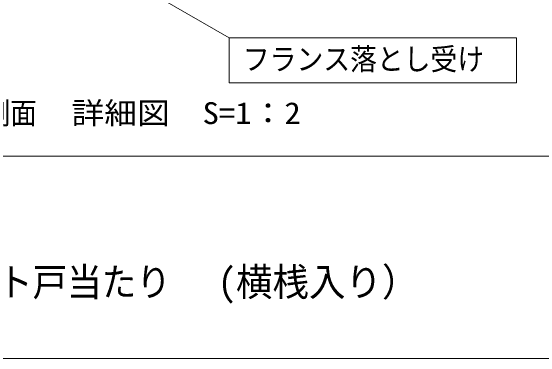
# Model space of a CAD drawing. Units: millimetres, scale not verified, with parts at other scales. Extents: x -4547 to 4547, y -2284 to 2284.
# Drawn here: x -2135 to -1543, y -2078 to -1691 of the extents above; entities that cross this region are included whole.
import ezdxf
from ezdxf.enums import TextEntityAlignment as Align

# ---------------------------------------------------------------- set-up
doc = ezdxf.new("R2010")
doc.units = ezdxf.units.MM
doc.header["$LTSCALE"] = 20
doc.layers.add('0-3_2寸法-3', color=7, linetype='Continuous', lineweight=9)
doc.layers.add('0-5_1図面枠', color=7, linetype='Continuous', lineweight=9)
doc.styles.add('ＭＳ ゴシック', font='')
doc.styles.get('ＭＳ ゴシック').set_extended_font_data('MS Gothic')

# ---------------------------------------------------------------- blocks, each defined once
blk = doc.blocks.new('グループ-138')
at = {"layer": '0-5_1図面枠'}
blk.add_line((-60000, -37050), (60000, -37050), dxfattribs=at)
blk.add_lwpolyline([(-60000, 41550), (60000, 41550), (60000, -41550), (-60000, -41550)], close=True, dxfattribs=at)
blk = doc.blocks.new('図面枠')
at = {"layer": '0-5_1図面枠'}
blk.add_blockref('グループ-138', (0, 0), dxfattribs=at)

msp = doc.modelspace()

# ---------------------------------------------------------------- linework, layer by layer
at = {"layer": '0-3_2寸法-3'}
msp.add_line((-2009.63, -1652.5), (-1890.98, -1721), dxfattribs=at)
msp.add_lwpolyline([(-1570.98, -1771), (-1890.98, -1771), (-1890.98, -1721), (-1570.98, -1721)], close=True, dxfattribs=at)

# ---------------------------------------------------------------- block references
at = {"layer": '0-5_1図面枠', "xscale": 0.05, "yscale": 0.05}
msp.add_blockref('図面枠', (-1340.62, 0), dxfattribs=at)

# ---------------------------------------------------------------- texts
at = {"layer": '0-3_2寸法-3', "style": 'ＭＳ ゴシック'}
for s, width, p in [('フランス落とし受け', 0.9, (-1875.79, -1764.01)), ('側面\u3000', 0.9, (-2165.05, -1824.09)), ('詳細図\u3000S=1：2', 1.1, (-2066.76, -1824.09))]:
    msp.add_text(s, height=24.34, dxfattribs=dict(at, width=width)).set_placement(p, align=Align.BOTTOM_LEFT)
at = {"layer": '0-5_1図面枠', "style": 'ＭＳ ゴシック'}
for s, width, p in [('クアドロスリム親子ドア（右勝手）フラット戸当たり', 0.9, (-2880.54, -2017.62)), (' (横桟入り）', 0.95, (-1924.04, -2017.62))]:
    msp.add_text(s, height=31.38, dxfattribs=dict(at, width=width)).set_placement(p, align=Align.BOTTOM_LEFT)

doc.saveas('drawing.dxf')
